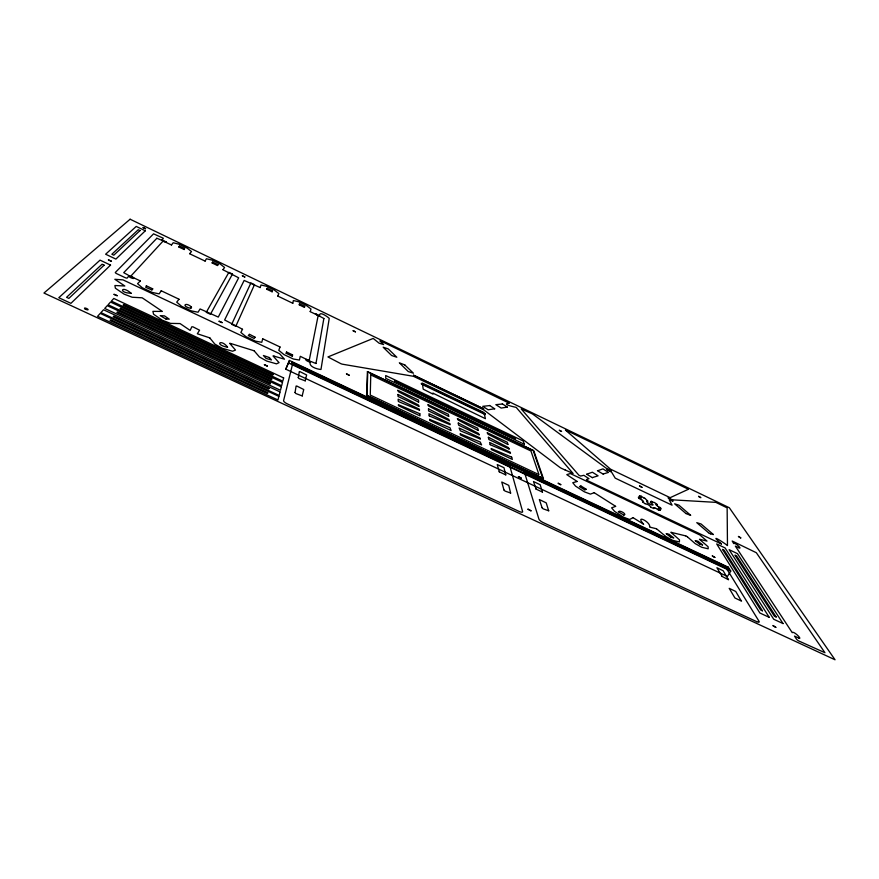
<?xml version="1.0" encoding="UTF-8"?>
<svg xmlns="http://www.w3.org/2000/svg" width="879" height="879" viewBox="0 0 879 879"><rect width="100%" height="100%" fill="white"/><g stroke="black" fill="none" stroke-linecap="round" stroke-linejoin="round"><path stroke-width="1.32" d="M721.461 543.914C706.947 531.597 725.208 543.53 727.471 545.584L727.142 507.864L715.836 502.359L672.655 499.854M310.683 361.456L300.266 356.314L299.42 360.06L293.399 359.028L283.972 354.589L278.775 350.314L279.983 347.062M586.59 474.166L592.534 477.769M189.578 253.723L205.137 261.129M179.107 299.256L161.154 290.74M292.652 354.929L286.488 351.963M561.549 431.435L559.209 430.238L561.527 431.468M286.114 353.292L292.333 356.226M280.082 346.996L262.667 338.767M721.978 576.36L728.537 579.766L728.241 579.228M140.365 280.95L129.026 275.588M254.273 350.831L231.155 343.634M255.108 337.195L249.394 334.229L248.46 335.404M302.2 395.77L303.749 389.529L296.805 386.035L296.091 386.068L295.08 392.452M305.189 380.75L306.639 374.981L299.849 371.586L299.267 371.63L298.344 377.541M248.361 335.569L254.185 338.481L255.02 337.261M242.571 329.273L224.628 319.967L244.142 280.434L260.228 287.609M285.785 369.18L289.444 360.467L728.372 567.23L730.757 571.075L727.405 576.47L285.785 369.18L289.444 360.467M209.883 337.899L197.335 333.767L199.566 330.196L193.05 326.878L191.853 326.757L190.139 330.405L180.063 323.571L170.559 323.384L162.428 320.275L153.572 314.232L152.891 311.364L162.362 311.43L142.178 297.805L132.136 297.234L124.005 294.091L115.369 288.202L114.918 285.51L124.829 285.994L114.841 279.302L123.005 279.874L279.566 353.677L284.488 359.192L274.424 356.248M316 363.543L313.045 362.346A2.901 0.747 26.4 0 0 310.287 361.873A2.538 0.659 26.3 0 1 307.815 361.313A2.538 0.659 26.3 0 1 305.749 359.665A2.538 0.659 26.3 0 1 307.749 359.841L309.287 360.104L318.088 315.913L315.374 313.682L319.33 315.528A2.527 0.571 26.5 0 0 321.494 317.198L324.021 318.561M740.766 537.926L738.371 536.421L740.755 537.937M191.567 307.189C185.821 301.376 180.492 306.266 190.853 308.331M535.915 489.021L542.563 492.141M152.781 288.883L146.332 285.796M726.647 569.647L727.977 567.493L291.773 362.049L291.443 363.763L729.515 569.977L727.977 567.493M727.043 569.372L728.372 567.23M499.151 471.792L505.875 474.946M650.317 502.37L651.163 501.272M151.902 289.982L145.727 287.312L146.332 285.983M292.828 303.299L277.709 296.025M656.437 528.708L665.963 536.608L672.666 540.343L679.412 541.958L679.467 539.849L670.864 532.267L671.545 532.377M171.526 245.021L161.769 240.341M272.16 291.828L266.776 289.257M156.737 238.198L159.538 239.374A2.67 0.582 24.8 0 0 162.351 240.077L166.461 242.11L162.879 241.285L131.059 275.874L132.29 276.929A2.692 0.67 24.1 0 1 133.751 278.412A2.692 0.67 24.1 0 1 131.004 277.797A2.692 0.67 24.1 0 1 128.905 276.182A3.087 0.769 24 0 0 126.686 274.281L123.719 272.677L156.781 238.352M267.15 288.29L272.523 290.872M710.375 533.839L708.485 532.762M721.406 543.98L587.809 480.769L586.381 479.56L589.007 478.692L583.854 475.308L580.678 476.044L578.931 475.253L521.17 408.911L531.63 413.548A2.67 0.582 28.9 0 1 533.377 414.58L606.114 468.133L610.729 470.386L611.18 471.298L606.818 469.441L611.63 472.221L615.212 478.143L672.072 505.194L669.205 499.733L673.039 501.217L668.073 497.811L672.611 499.887M632.979 517.621L643.67 524.291C634.177 513.71 651.218 522.159 649.581 527.07L656.426 528.751M217.509 265.568L212.048 262.92M586.15 489.372L584.832 489.79M623.892 515.127L618.409 511.743M212.608 262.052L218.08 264.689M319.462 316.11L310.144 311.616M685.697 535.827L687.444 536.805M577.107 481.527L572.767 482.703L575.514 486.098L584.359 491.822L590.391 494.108L594.116 492.734M713.221 534.564L710.408 533.784M688.334 489.295L670.15 497.679L610.553 469.188L565.461 430.084M541.914 507.622L543.189 508.853L548.815 510.842M698.607 496.349L700.882 497.69L698.585 496.426M304.475 307.408L299.179 304.815M666.326 533.652L669.04 534.366M184.26 249.559L178.734 246.977M299.464 303.804L304.76 306.375M179.393 246.076L184.623 248.416L184.249 249.438M690.542 515.325L685.906 513.578M584.766 489.867L579.415 486.537L580.854 486.054M580.887 485.944L586.249 489.273M699.893 544.332L695.3 540.783M399.319 362.796L404.834 364.917M618.442 511.633C619.904 509.721 627.485 514.556 623.925 515.061M503.766 489.834L504.996 491.042L510.743 493.097M697.937 541.299L702.618 544.881M502.327 403.846L507.414 407.186M489.581 405.428L494.778 408.867M615.553 506.414L611.608 507.82L614.586 511.391L623.629 517.248L629.639 519.489L632.946 517.698M670.908 537.377L666.304 533.762M669.084 534.311L673.775 537.948L671.029 537.3M383.145 347.172L388.276 348.941L396.825 357.237L391.627 355.512L383.782 347.82M592.479 477.539L598.105 475.825L592.38 472.221L587.106 474.089M603.181 474.023L608.532 472.386L602.928 468.881L597.929 470.661M702.497 544.969L700.003 544.255M695.333 540.662L697.904 541.365M656.075 504.667L657.052 504.436M152.693 288.927L151.913 289.839M642.461 501.755L643.527 501.513M294.883 392.43L295.871 393.55L302.431 396.011M140.2 281.016L137.553 283.686L142.343 287.796L152.21 292.443L159.154 293.872L161.143 290.938M191.457 307.243L190.853 308.221M298.157 377.52L299.113 378.585L305.343 380.893M310.518 361.533C307.672 366.301 316.945 369.279 320.978 369.466L329.24 318.363C327.087 316.407 318.967 310.518 319.462 315.957M178.931 299.332L176.712 302.156L181.623 306.321L191.369 310.913L198.05 312.221L200.093 308.947L218.278 317.077L238.659 277.808L222.936 269.732M242.483 329.328L240.868 332.438L245.966 336.657L255.514 341.162L261.777 342.294L262.689 338.876M292.531 355.006L292.311 356.127M286.213 353.226L286.521 352.16M494.58 408.79L488.142 409.779L482.758 406.329L489.603 405.604M507.227 407.12L501.173 408.076L495.844 404.67L502.348 404.01M418.58 402.142L398.44 391.715L397.726 390.254L418.503 400.121L418.69 402.055M398.022 394.429L418.415 404.977L419.118 406.45L398.011 396.451L397.923 394.506M478.066 430.391L458.179 420.052L457.377 418.569L477.747 428.227L478.22 430.292M458.311 422.986L478.429 433.402L479.297 434.94L458.607 425.15L458.223 423.085M448.642 416.404L428.556 405.999L427.831 404.549L448.4 414.306L448.74 416.305M488.427 437.248L508.392 447.598L509.337 449.169L488.856 439.478L488.328 437.346M178.822 246.845L179.426 246.241M161.879 240.242L163.329 238.253L153.561 233.836L115.358 272.413A2.197 0.549 23.9 0 0 116.918 273.776L124.84 277.511A2.187 0.549 24 0 0 127.213 278.017L129.015 275.764M223.035 269.622L224.563 267.469L220.266 264.063L212.059 260.107L206.433 258.745L205.126 260.997M217.937 264.744L217.509 265.425M212.158 262.865L212.641 262.206M277.808 295.937L278.852 293.575L274.413 290.114L266.348 286.235L261.03 285.005L260.206 287.488M272.336 290.938L272.138 291.707M266.886 289.169L267.183 288.422M189.688 253.591L191.512 251.57L187.293 248.197L178.997 244.197L173.185 242.747L171.57 244.867M323.835 318.637L315.979 363.423M310.254 311.518L310.99 309.034L306.485 305.551L298.497 301.706L293.355 300.552L292.817 303.156M304.617 306.452L304.486 307.254M299.31 304.749L299.497 303.969M565.516 429.963L688.345 489.218M658.778 510.216L660.294 510.292M433.017 393.21L485.439 418.701L483.879 412.482L422.338 383.079L423.195 389.166L432.995 394.111L432.886 393.287M639.429 495.987L640.956 496.086M645.175 503.755L647.175 504.183M652.57 502.085L654.372 502.469M671.787 532.498L685.664 535.882M700.343 539.464L707.013 541.09L699.959 535.036L570.339 473.55L566.768 474.638L577.162 481.45M643.835 497.921L644.659 498.162M653.91 507.633L655.624 508.194M658.536 507.919L661.14 508.985L660.536 507.765M638.473 497.217L641.022 498.272M230.88 343.491L229.672 343.304L235.495 350.073L232.572 351.237L222.233 348.26L214.85 344.118L209.806 337.954M274.149 356.116L273.017 355.951L279.061 362.642L276.489 363.851L266.667 361.038L259.459 356.995L254.207 350.886M700.113 539.343L699.475 539.31L708.089 546.705L708.199 548.804L701.75 547.276L695.201 543.618L687.477 536.893M798.407 637.901L794.517 636.099L796.572 639.231A2.23 0.549 32.9 0 0 799 641.066L824.952 652.723L756.336 552.726L732.196 541.014L733.69 543.552C734.558 541.772 742.942 549.705 738.931 547.837M288.784 363.093L730.757 571.075M738.734 547.705L735.36 546.112L792.232 632.638C793.506 630.397 803.241 640.264 798.637 638.077M651.009 507.26L653.844 508.6L653.811 507.633M565.812 470.408L565.186 470.034M657.624 506.172L660.382 507.644M639.165 498.536L642.022 500.063M647.384 504.271L649.46 505.513M651.306 501.327L652.372 501.986M689.927 514.578L690.652 515.237M712.572 533.784L713.319 534.498M641.143 496.174L643.626 497.822M655.844 508.304L658.602 510.139M654.558 502.568L656.987 504.348M642.527 501.843L644.977 503.656M658.107 508.447L660.261 510.216M639.451 496.053L641.45 497.712M689.718 514.457L678.885 505.161L674.632 503.81L685.84 513.435M712.353 533.663L701.057 523.983L696.761 522.664L708.463 532.685M741.184 600.544L741.524 601.115L734.943 597.995L729.207 588.337L735.734 591.457L740.975 600.379M642.208 500.195L643.494 501.437M404.801 364.961L413.416 373.19L408.241 371.542L399.989 363.466M644.834 498.261L647.878 501.206M656.108 504.755L657.437 506.04M511.655 457.135L491.13 448.51L491.383 449.543L512.336 459.431L511.666 457.168M490.207 444.73L510.523 453.3L510.227 452.213L489.603 442.456L490.152 444.631M429.227 415.899L450.114 424.733L449.971 423.7L428.93 413.745L429.183 415.8M649.647 505.656L650.834 507.139M419.821 413.734L398.396 404.703L398.44 405.669L420.041 415.866L419.832 413.789M597.412 470.672L603.269 474.177M728.043 579.074L723.175 570.768L716.901 567.724L722.098 576.283M638.385 497.228L639.011 498.426M594.028 492.592L615.674 506.337M542.387 491.998L540.178 484.747L533.498 481.538L536.047 489.021M548.628 510.688L546.233 502.876L539.354 499.547L542.057 507.622M505.7 474.792L503.997 467.716L497.25 464.541L499.294 471.792M510.556 492.932L508.765 485.362L501.755 482.011L503.909 489.834M650.867 502.766A3.659 0.835 30.4 0 1 652.625 505.095A3.659 0.835 30.4 0 1 647.933 502.865A3.659 0.835 30.4 0 1 647.537 501.184M509.084 403.109C500.689 404.153 514.709 407.021 516.182 407.373L573.119 473.495L561.593 468.408A2.989 0.725 29.5 0 1 559.626 467.221L484.67 410.559A2.846 0.659 28.4 0 0 482.813 409.449L414.569 376.827A2.879 0.681 27.6 0 0 412.767 376.179L342.579 364.225A3.098 0.78 26.7 0 1 340.558 363.532L327.922 356.94L373.19 338.426L379.113 343.195L383.596 344.546L379.893 340.931L381.036 341.118L509.084 403.131M244.823 276.962L242.252 275.775L244.823 276.984M131.114 293.223C117.962 292.993 121.445 284.763 131.114 293.256M145.584 228.661L142.892 227.474L145.54 228.749M370.762 374.915L370.268 395.078L538.959 474.638L530.949 450.993L370.762 374.915M419.481 410.174L399.044 401.835L398.253 401.242L398.143 399.176L419.393 409.229L419.481 410.174M367.411 371.608L366.598 395.352L543.453 478.703L533.773 450.674L367.411 371.608M367.774 371.883L366.993 395.341L542.717 478.165L533.19 450.498L367.774 371.883M166.021 319.066L160.198 315.649L164.494 315.88L169.262 319.165L166.021 319.066M413.559 375.223L483.791 408.911L413.591 375.179M227.584 347.172C221.167 338.492 213.608 344.513 227.54 347.26M222.123 322.626L219.102 321.264L222.123 322.626M269.49 357.577L263.403 355.512L266.128 358.445L271.457 359.94L269.446 357.654M560.791 484.681L558.055 483.197L560.791 484.714M117.215 295.652L113.852 294.278L117.182 295.751M641.967 487.329L639.527 485.955L641.967 487.329M111.446 261.217L108.337 259.876L111.435 261.25M714.869 557.418L712.188 555.869L714.836 557.484M480.209 438.918L479.978 437.896L459.146 428.04L460.343 430.809L480.165 438.984M531.015 510.831L527.982 509.183L531.015 510.831M267.414 366.103L264.282 364.631L267.37 366.191M775.816 627.342L772.872 625.529L775.816 627.375M460.255 433.885L460.442 434.94L481.604 444.928L480.242 442.038L460.288 433.852M521.247 478.154L518.412 476.616L521.247 478.154M349.249 375.234L346.414 373.861L349.249 375.256M355.435 331.833L352.951 330.614L355.435 331.855M292.685 363.631L283.587 400.648A4.648 1.362 26 0 0 287.488 403.966L519.192 511.457A4.461 1.275 29.5 0 0 522.631 511.6L509.589 465.332L292.685 363.631M278.885 396.374L277.951 399.989L97.58 316.319L100.228 313.396L278.885 396.374M280.038 391.902L279.126 395.429L100.931 312.627L103.524 309.771L280.038 391.902M281.346 386.826L280.456 390.265L104.722 308.441L107.249 305.661L281.346 386.826M282.5 382.376L281.632 385.727L108.062 304.771L110.523 302.057L282.5 382.376M283.642 377.926L282.796 381.2L111.38 301.112L113.787 298.464L283.642 377.926M267.699 392.814L267.502 393.495L110.084 320.439L110.567 319.868L267.699 392.814M268.985 388.353L268.798 389.023L113.27 316.715L113.743 316.154L268.985 388.353M270.446 383.299L270.26 383.947L116.874 312.495L117.336 311.957L270.446 383.299M271.732 378.86L271.556 379.497L120.049 308.793L120.5 308.265L271.732 378.86M273.017 374.432L272.842 375.047L123.203 305.101L123.642 304.595L273.017 374.432M429.633 419.426L429.743 420.448L451.114 430.534L449.96 427.732L429.666 419.393M254.492 284.653L235.803 326.296L231.682 324.34L250.911 282.939L254.492 284.653M232.474 274.083L210.422 314.297L206.268 312.331L228.87 272.347L232.474 274.083M110.545 265.106L70.924 303.332L58.794 297.706L100.041 260.14L110.545 265.106M145.31 230.792L115.885 259.085L105.623 254.218L136.234 226.43L145.31 230.792M104.107 265.172L68.859 298.388L66.562 297.322L102.085 264.216L104.107 265.172M139.992 230.584L113.809 255.174L111.864 254.251L138.234 229.749L139.992 230.584M130.103 219.223L43.95 293.037L835.05 659.777L729.328 507.743L130.103 219.223M428.469 408.845L428.6 410.932L449.488 420.832L448.697 419.327L428.512 408.834M507.853 444.488L488.043 434.215L487.153 432.699L507.326 442.269L507.941 444.389M756.654 621.618L543.343 522.653A4.45 1.264 29.9 0 1 538.937 519.159L524.444 472.32L725.604 567.043L759.06 621.332A4.439 1.132 32.5 0 1 756.654 621.618M776.157 616.992L774.377 616.168L734.965 555.132L736.58 555.891L776.157 616.992M762.423 610.795L760.643 609.96L722.505 549.386L724.12 550.155L762.423 610.795M783.057 623.585L773.718 619.234L729.098 549.672L737.459 553.627L783.057 623.585M769.257 617.366L759.852 612.982L716.693 543.947L725.087 547.936L769.257 617.366M524.334 444.258L385.76 378.355L385.716 375.542L523.269 441.027L524.334 444.258M485.164 413.811L421.327 383.332L421.415 384.112L485.373 414.646L485.164 413.811M515.347 438.346L394.462 380.827L515.533 438.962L515.347 438.346M85.153 308.979A1.956 0.549 23.2 0 0 88.076 309.738A1.956 0.549 23.2 0 0 85.637 308.144A1.956 0.549 23.2 0 0 85.153 308.979"/></g></svg>
